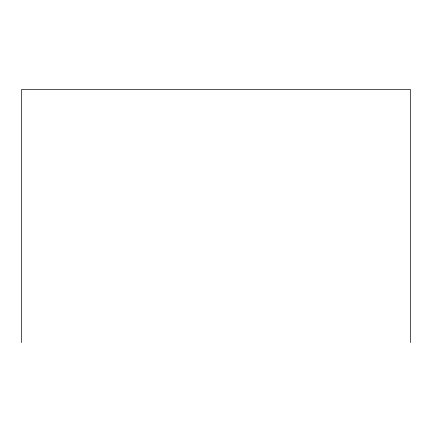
<?xml version="1.0" encoding="UTF-8"?>
<svg xmlns="http://www.w3.org/2000/svg" width="432" height="432" viewBox="0 0 432 432"><rect width="100%" height="100%" fill="white"/><g stroke="black" fill="none" stroke-linecap="round" stroke-linejoin="round"><path stroke-width="0.65" d="M410.4 342.549L410.4 89.451L21.6 89.451L21.6 342.549"/></g></svg>
